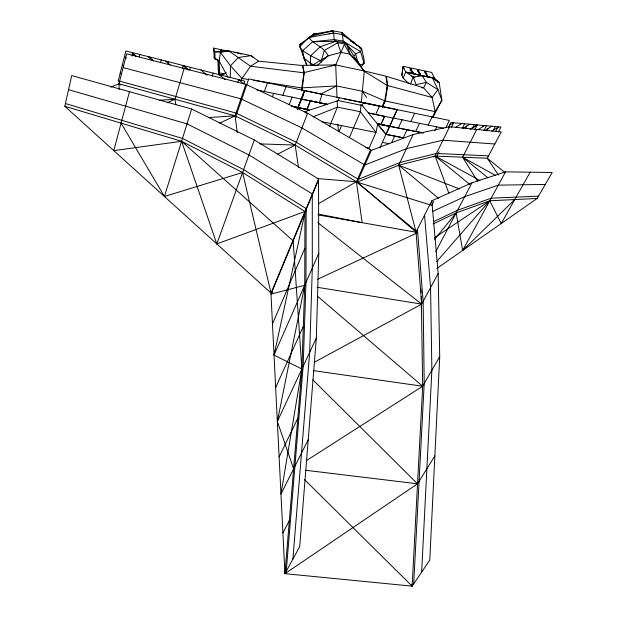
<?xml version="1.0" encoding="UTF-8"?>
<svg xmlns="http://www.w3.org/2000/svg" width="617" height="617" viewBox="0 0 617 617"><rect width="100%" height="100%" fill="white"/><g stroke="black" fill="none" stroke-linecap="round" stroke-linejoin="round"><path stroke-width="0.93" d="M306.171 209.664L305.97 282.439L303.163 366.236L286.257 571.273M230.272 77.811L230.465 65.803L220.423 52.376L214.893 51.581L213.374 48.087L220.269 49.522L221.063 51.273M434.862 455.87L417.532 483.805L284.946 573.679L299.7 546.6L316.336 338.062L318.773 253.317L318.519 180.025L270.986 294.124L284.946 573.679L412.133 586.15L429.764 560.159L439.72 356.572L438.163 273.447L431.815 200.756L472.028 182.779L505.562 171.858L552.192 172.498L537.145 198.481L436.821 268.464M308.23 439.697L280.974 494.032L301.883 368.989L304.721 285.285L304.968 212.564L274.033 355.083L301.883 368.989L284.946 573.679M421.642 572.136L431.869 370.239L430.573 287.576L424.558 215.148M304.536 479.617L412.133 586.15L422.676 386.242L421.28 296.469M413.698 583.844L424.195 383.604L423.154 301.397L417.447 229.246M292.898 559.087L309.68 352.307L312.302 268.04L312.279 195.003M361.423 50.255L361.585 48.519L342.543 34.629L333.65 33.048L328.984 33.812M361.115 104.296L360.397 111.754L349.361 137.684M361.292 102.43L364.308 70.97L349.893 54.034L344.363 44.455L335.694 64.947L337.059 97.918M382.478 107.119L384.73 100.856L387.291 85.478L385.864 76.184L364.308 70.97L335.694 64.947L302.523 65.309L304.05 72.605L301.52 89.65M301.42 90.792L302.291 88.069L304.227 72.837L302.7 65.541L258.585 61.183L251.181 55.661L228.814 50.91L214.893 51.581L215.063 58.831L219.166 60.983L228.005 77.403M408.894 83.657L403.132 78.128L401.86 75.243L403.132 66.335L409.503 67.693L412.117 73.415M401.86 75.243L403.132 66.335L405.701 72.05L413.236 77.056L414.971 77.426M218.827 74.95L219.436 72.852L219.166 60.983L220.423 52.376L228.814 50.91L250.517 66.25L304.227 72.837M422.36 388.147L422.406 384.368M382.579 106.996L385.224 100.972L387.792 85.601L386.358 76.307L423.594 87.807L432.131 97.463L435.139 111.638L432.332 117.531M377.82 123.338L376 132.424L369.035 148.18L367.323 148.836M293.623 468.812L277.349 421.473L304.721 285.285L270.986 294.124M421.095 306.934L421.689 304.127L438.163 273.447M64.808 106.271L71.719 75.582L191.625 109.024L254.335 139.959L318.542 178.969L271.048 293.044L64.808 106.271L181.591 141.285L242.589 172.505L304.999 211.492L306.657 210.528M424.936 72.814L425.344 71.071L431.645 72.42L434.437 78.151L439.157 82.539L441.895 100.232L432.772 117.608M417.663 71.264L418.071 69.52L424.396 70.87L427.126 76.601L434.437 78.151L405.701 72.05L403.132 78.128M420.015 75.421L420.424 73.678M410.158 70.585L410.775 67.97L417.115 69.32L419.791 75.043M412.719 73.878L413.128 72.127M119.251 89.504L118.942 83.812L126.662 53.802L245.851 84.313L307.613 113.243L371.341 150.371L413.074 134.545L449.585 126.701L501.212 131.93L487.307 158.26L498.436 175.027M131.945 56.178L132.67 53.409M129.462 91.686L113.783 150.625L181.591 141.285L293.175 240.869L301.883 368.989M139.211 56.941L139.866 54.489M310.32 100.841L306.965 109.571L310.32 100.841L327.018 104.312L256.927 89.982M160.528 62.602L161.276 59.934M168.132 63.204L168.541 61.777M241.509 80.218L242.018 78.475L250.517 66.25L258.585 61.183M182.401 68.402L183.288 65.41L188.771 70.107M184.144 68.518L174.981 99.268L175.853 104.782M320.693 62.672L324.349 50.447L337.707 42.72L346.746 44.308L353.487 55.584M189.681 69.837L190.437 67.346M272.83 292.311L271.048 293.044L242.589 172.505L164.423 196.484L191.625 109.024M319.405 102.677L322.059 94.231L248.736 78.907L235.779 116.736M212.155 76.415L213.204 73.13M237.8 82.292L238.702 79.608L243.862 83.966L244.818 81.159L125.899 50.941L118.202 80.943L119.528 82.107M237.321 132.817L235.069 115.842L245.851 84.313M297.371 109.209L297.942 107.535L307.065 109.224M264.361 91.501L267.477 82.755M304.999 211.492L216.814 243.931L254.335 139.959M272.398 96.784L273.632 93.391M282.856 95.273L286.064 86.581M289.196 104.736L292.049 97.139M297.564 109.201L298.173 107.582M297.309 109.201L304.505 90.375M297.826 108.607L304.682 90.691L397.163 109.51L379.864 147.957M304.682 90.691L297.988 107.42L291.61 106.132M307.613 113.243L295.188 145.072L298.535 167.724M410.513 84.02L413.236 77.056L422.182 75.798L432.548 77.997L439.157 82.539L437.438 82.177M304.204 111.939L338.139 100.586L339.304 97.733M329.663 126.161L337.445 107.134L337.175 100.679M339.003 131.676L341.556 125.567M403.333 137.761L386.011 134.298L362.21 105.468L363.413 102.638L379.409 106.139L375.738 114.538L368.388 112.957L384.568 116.335L380.897 124.619L422.576 132.902M272.475 323.971L304.844 248.273M386.705 88.092L387.792 85.601L432.131 97.463L437.923 89.619L432.548 77.997M382.085 106.88L384.73 100.856L362.364 91.247L336.566 85.94L302.106 87.83L302.345 90.56M274.033 355.083L318.773 253.317M370.547 149.9L356.41 181.737L362.148 222.683L318.117 214.06M371.341 150.371L357.189 182.185L416.043 232.031L421.689 304.127L314.547 362.125M386.026 134.429L397.117 109.78L343.576 98.766M407.081 129.647L403.279 137.876L385.957 134.413L377.272 123.716L380.951 124.495L384.568 116.335M275.652 387.561L303.325 326.455M391.733 142.488L394.687 136.033M398.343 128.012L402.099 119.783M410.829 121.564L414.663 113.266M277.349 421.473L316.336 338.062M413.074 134.545L398.705 165.217L416.043 232.031L431.815 200.756M415.681 131.506L419.521 123.331M428.175 125.097L432.101 116.852M434.869 130.858L436.805 126.855M279.115 456.927L297.803 418.295M445.798 127.781L449.4 120.415L397.093 109.649M448.397 127.673L450.942 122.49L500.942 127.056L498.382 131.922M433.52 157.026L435.17 156.055L449.585 126.701M436.983 156.109L439.103 151.782M451.15 127.711L453.603 122.729L449.662 125.097M462.334 128.251L464.593 123.732M465.596 128.537L466.868 125.999M431.599 205.53L433.736 201.312M472.622 127.85L474.257 124.619M474.689 129.986L477.334 124.796L470.146 129.223M476.779 129.454L462.611 157.212L477.72 181.452M482.779 126.732L483.435 125.459M483.99 130.495L486.443 125.729M486.852 130.958L488.178 128.405M282.91 532.911L289.342 520.594M493.376 130.141L495.258 126.539M495.659 131.483L497.796 127.41M435.787 251.605L472.028 182.779M537.145 198.481L489.767 200.78L456.14 212.95L462.65 250.448L505.562 171.858M530.142 172.197L501.205 223.547L489.767 200.78L434.43 237.784M439.72 356.572L422.676 386.242L306.533 460.552M353.973 56.394L355.608 53.864L360.59 51.689L361.585 48.519L351.135 40.799L350.564 41.146M311.824 36.38L313.583 34.105L332.818 30.85L341.687 32.431L357.328 45.573M434.576 239.365L456.14 212.95L433.103 223.917M436.805 261.461L489.767 200.78M361.022 66.783L364.076 63.381L364.207 59.988L361.585 48.519L359.765 48.134M311.732 35.994L312.927 34.675L316.367 33.627L313.583 34.105L299.885 44.563L299.739 46.622L305.6 61.677M310.328 37.622L313.583 34.105M307.443 38.856L311.408 36.025L332.818 30.85L333.65 33.048L334.167 39.565L337.707 42.72L340.815 52.414L349.893 54.034L357.983 61.847L363.976 71.163L387.291 85.478M333.65 33.048L308.747 37.506L299.739 46.622L302.631 50.717L310.675 55.754L321.21 60.929M462.65 250.448L514.717 199.569M309.827 37.568L312.441 35.107L308.099 38.717M359.688 65.201L364.076 63.381L360.59 51.689L343.106 41.138L334.167 39.565L312.557 41.74L302.631 50.717L304.042 58.384L306.803 65.471M316.961 65.741L328.205 55.854L340.815 52.414M220.207 75.151L224.172 73.901L226.277 72.305M303.595 41.995L299.885 44.563L300.772 44.339M329.864 31.868L331.005 31.128M491.818 131.182L498.683 126.855M485.055 130.434L491.78 126.223M478.09 129.647L484.653 125.567M470.216 129.339L477.396 124.904M462.773 128.506L469.799 124.21M455.94 127.141L461.948 123.493M311.917 65.487L328.205 55.854C324.218 47.131 314.261 44.709 308.747 37.506M318.264 203.811L356.41 181.737L416.444 231.329M277.372 154.366L295.188 145.072L356.41 181.737L317.161 178.56M320.501 94.231L336.566 85.94M219.544 123.23L235.069 115.842L295.188 145.072L259.765 143.892M433.658 221.572L457.552 210.266L491.178 198.196L538.487 196.16M317.778 279.2L417.061 232.956M432.417 211.531L464.717 196.653L498.305 185.146L545.281 184.429M167.161 102.73L174.981 99.268L159.656 100.239M110.937 87.12L118.942 83.812L235.069 115.842L236.527 117.091M358.454 179.346L399.986 162.479L436.458 153.432L488.548 155.9M313.027 116.875L337.445 107.134L360.397 111.754L376 132.424L321.573 121.68M227.125 51.581L228.814 50.91M364.832 165.001L406.472 148.651L442.96 140.19L494.826 144.016M358.068 62.865L355.608 53.864L345.034 42.82L336.049 41.239L320.316 46.684L310.675 55.754L310.343 63.081L311.377 65.741M330.226 31.683L332.818 30.85M312.927 34.675L316.367 33.627M505.161 172.667L487.307 158.26L435.17 156.055L398.705 165.217L357.189 182.185L430.728 205.052M304.05 72.605L335.694 64.947L333.843 65.086M208.515 117.546L235.069 115.842M312.557 41.74L336.049 41.239M421.696 87.791L423.594 87.807L426.432 82.408L422.182 75.798L413.398 73.685L410.775 67.97M306.017 470.316L417.532 483.805L312.78 379.81M313.297 370.616L422.676 386.242L317.786 296.469M248.612 79.524L242.018 78.475L230.465 65.803L238.486 57.412L251.181 55.661L253.248 57.474M253.317 80.272L302.291 88.069M317.084 287.275L421.689 304.127L317.786 222.621M318.087 214.886L416.043 232.216M365.318 147.455L369.035 148.18M382.378 142.373L389.288 143.738M338.139 100.586L362.21 105.468M291.563 106.255L309.479 110.181L297.988 107.42M380.951 124.495L423.493 132.956M393.337 118.001L443.677 128.251M375.738 114.538L393.361 118.125M214.3 57.042L213.374 48.087L213.752 49.869M216.845 59.201L214.708 58.762L213.952 56.972L215.063 58.831L219.166 60.983M301.204 99.005L327.018 104.312M389.628 126.254L377.272 123.716L389.651 126.377M228.174 51.172L221.302 49.738L221.426 51.512M234.344 52.46L236.056 52.815M237.422 53.101L240.838 53.81M214.893 51.581L216.629 51.944M291.579 106.209L297.942 107.535M385.224 100.972L435.139 111.638L441.895 100.232L437.923 89.619L426.432 82.408L416.051 84.606L413.236 77.056L411.747 75.891M224.172 73.901L219.436 72.852L217.793 59.841L218.572 74.726M405.701 72.05L422.182 75.798M123.107 67.585L240.892 98.813L301.898 127.881L364.038 164.546M119.621 81.128L236.033 113.034L296.299 142.234L357.667 178.907M68.541 89.689L187.013 123.863L248.929 154.936L312.302 193.946M65.425 103.533L182.485 138.416L243.638 169.606L306.202 208.608M459.495 188.956L398.705 165.217L438.471 198.265M351.243 41.439L353.271 42.334M448.875 193.244L435.17 156.055L479.864 180.496M315.133 65.703L310.343 63.081L304.042 58.384L302.854 54.62M495.497 175.421L462.611 157.212L487.924 177.789M240.075 53.263L241.625 54.165M433.55 78.336L439.157 82.539M342.728 33.889L341.687 32.431L342.543 34.629L344.733 36.395M435.17 156.055L469.846 184.46M219.374 74.696L225.089 79.547M200.988 70.022L207.034 75.189M182.987 65.448L187.992 69.744M165.603 61.029L170.223 65.001M148.581 56.71L153.332 60.805M148.342 56.648L153.301 60.921M131.668 52.406L136.079 56.224M131.452 52.352L136.048 56.332M124.472 56.486L126.477 58.229M122.359 64.723L123.693 65.888M120.269 72.875L121.588 74.032M118.927 83.804L120.384 85.084M354.474 57.072L357.983 61.847L359.125 64.477M362.364 91.247L366.591 97.455M121.094 123.145L164.423 196.484M425.344 71.071L428.082 76.801M418.071 69.52L420.755 75.243M222.097 51.489L221.302 49.738L221.665 51.512M214.554 57.636L215.063 58.831M181.591 141.285L216.814 243.931M349.893 54.034L346.746 44.308L343.106 41.138L342.543 34.629M305.939 62.564L306.904 65.595M305.762 111.577L306.263 113.428M411.901 584.245L412.133 586.15M337.754 124.048L338.54 131.606M302.669 94.193L302.908 96.915M420.879 288.802L421.079 292.635M352.045 41.277L351.135 40.799L354.49 43.306L352.045 41.277"/></g></svg>
